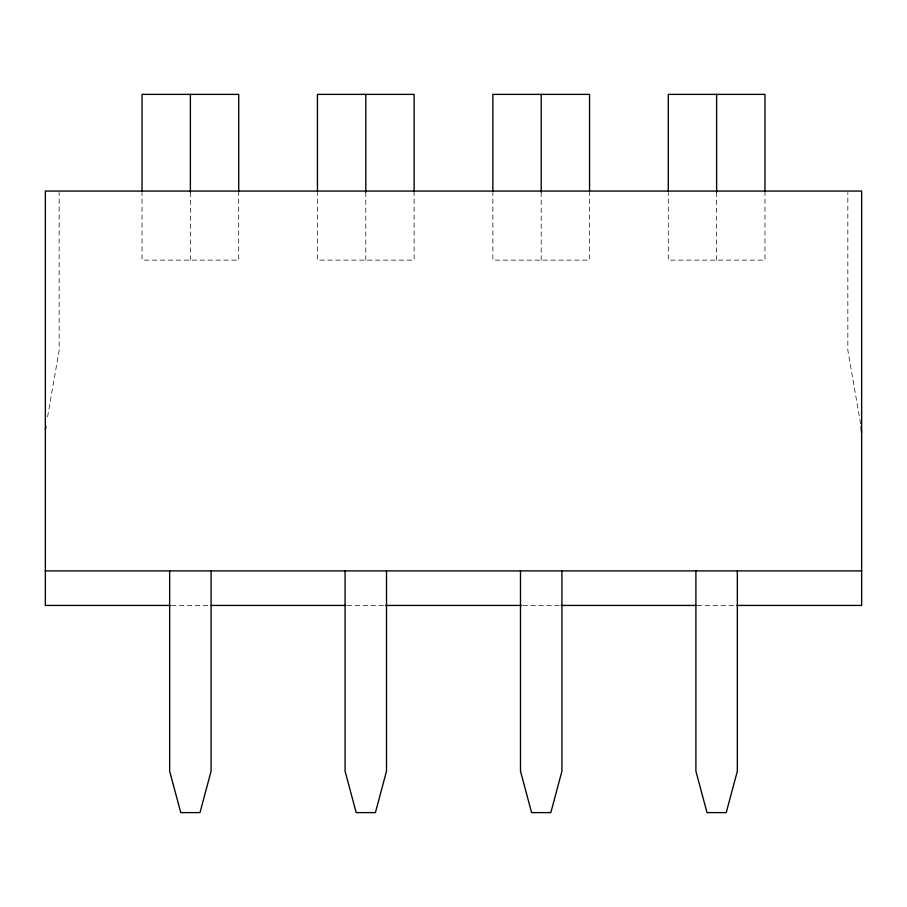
<?xml version="1.0" encoding="UTF-8"?>
<svg xmlns="http://www.w3.org/2000/svg" width="907" height="907" viewBox="0 0 907 907"><rect width="100%" height="100%" fill="white"/><g stroke="black" fill="none" stroke-linecap="round" stroke-linejoin="round"><path stroke-width="0.68" stroke-dasharray="4.54 3.4" d="M47.583 416.846L59.159 350.306L59.159 192.477M171.48 605.434L209.744 605.434M347.211 605.434L384.058 605.434M522.942 605.434L559.789 605.434M697.256 605.434L735.52 605.434M860.618 423.784L847.841 350.306L847.841 192.477M764.964 191.071L764.964 260.128L668.278 260.128L668.278 192.477M716.621 192.137L716.621 260.128M589.55 191.071L589.55 260.128L492.864 260.128L492.864 192.477M541.207 192.137L541.207 260.128M414.136 191.071L414.136 260.128L317.45 260.128L317.45 192.477M365.793 192.137L365.793 260.128M238.722 191.071L238.722 260.128L142.036 260.128L142.036 192.477M190.379 192.137L190.379 260.128"/><path stroke-width="1.36" d="M45.418 429.328L45.906 426.551M861.582 432.786L861.094 426.551M45.35 570.9L861.65 570.9M170.062 605.434L45.35 605.434L45.35 191.071L861.65 191.071L861.65 605.434L736.938 605.434M211.161 605.434L345.794 605.434M385.475 605.434L521.525 605.434M561.206 605.434L695.839 605.434M764.964 191.071L764.964 94.385L668.278 94.385L668.278 191.071M737.346 570.9L737.346 771.177L726.235 812.615L707.007 812.615L695.907 771.177L695.907 570.9M716.621 94.385L716.621 192.137M589.55 191.071L589.55 94.385L492.864 94.385L492.864 191.071M561.921 570.9L561.921 771.177L550.821 812.615L531.593 812.615L520.493 771.177L520.493 570.9M541.207 94.385L541.207 192.137M414.136 191.071L414.136 94.385L317.45 94.385L317.45 191.071M386.507 570.9L386.507 771.177L375.407 812.615L356.179 812.615L345.079 771.177L345.079 570.9M365.793 94.385L365.793 192.137M238.722 191.071L238.722 94.385L142.036 94.385L142.036 191.071M211.093 570.9L211.093 771.177L199.994 812.615L180.765 812.615L169.654 771.177L169.654 570.9M190.379 94.385L190.379 192.137"/></g></svg>
